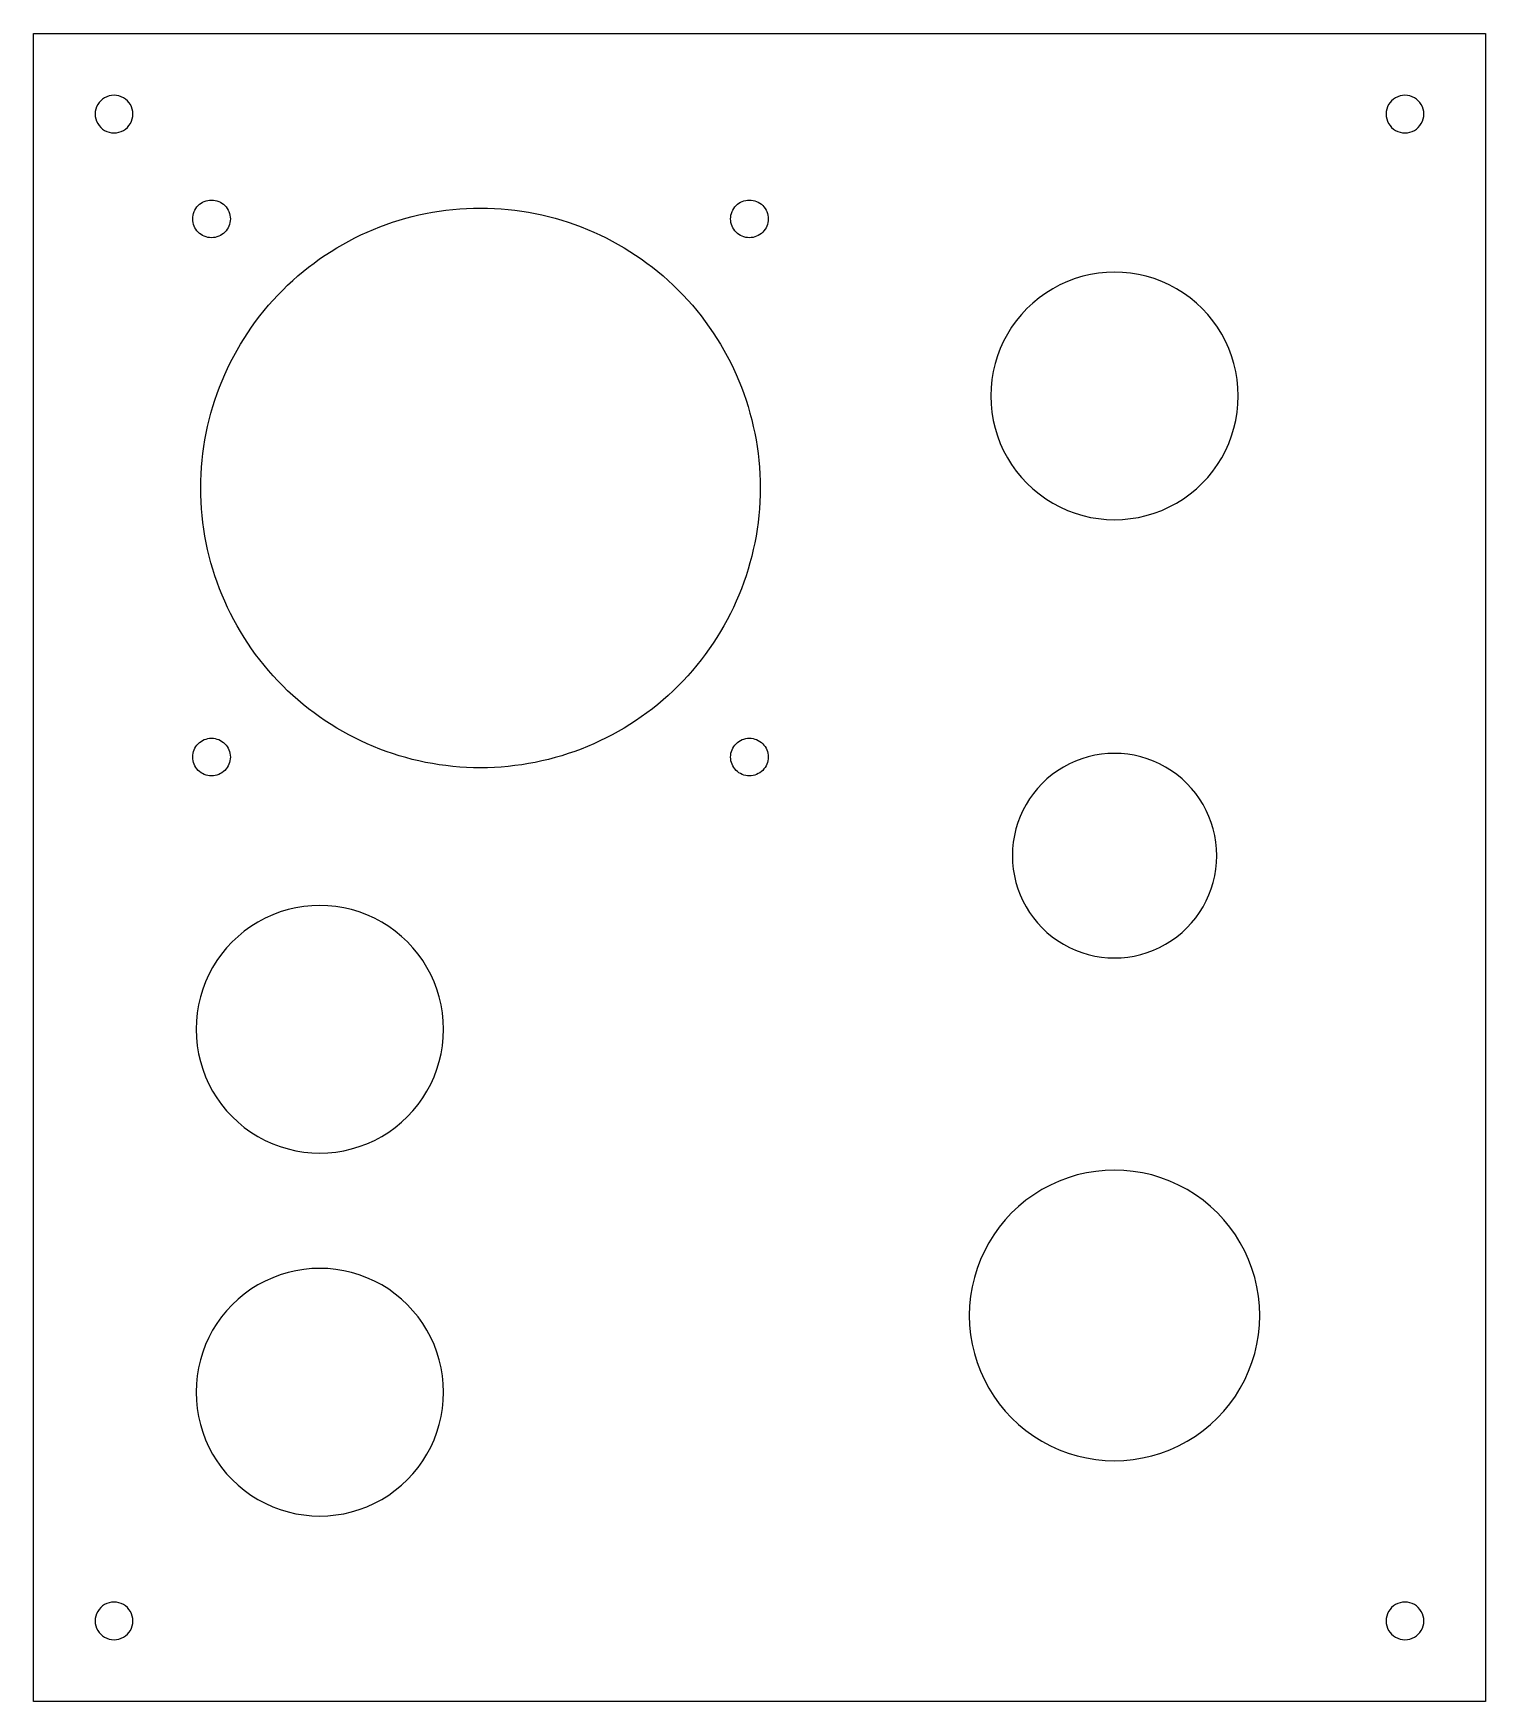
# Model space of a CAD drawing. Extents: x 19 to 154, y 138 to 293.
import ezdxf

# ---------------------------------------------------------------- set-up
doc = ezdxf.new("R2010")
doc.units = 0
doc.layers.add('Layer_1', color=7, linetype='CONTINUOUS')

msp = doc.modelspace()

# ---------------------------------------------------------------- linework, layer by layer
at = {"layer": 'Layer_1', "color": 7}
for p, q in [((19.273062, 292.572969), (154.27306, 292.572969)), ((19.273062, 137.57297), (19.273062, 292.572969)), ((154.27306, 292.572969), (154.27306, 137.57297)), ((26.773505, 283.323557), (26.773505, 283.323557)), ((146.77262, 283.323557), (146.77262, 283.323557)), ((37.585121, 275.33761), (37.585121, 275.33761)), ((87.585594, 275.33761), (87.585594, 275.33761)), ((131.27742, 258.888079), (131.27742, 258.888079)), ((86.835361, 250.337563), (86.835361, 250.337563)), ((37.585121, 225.337532), (37.585121, 225.337532)), ((87.585594, 225.337532), (87.585594, 225.337532)), ((129.27742, 216.171955), (129.27742, 216.171955)), ((57.401313, 200.042103), (57.401313, 200.042103)), ((133.27742, 173.45583), (133.27742, 173.45583)), ((57.401313, 166.32307), (57.401313, 166.32307)), ((26.773505, 143.32194), (26.773505, 143.32194)), ((146.77262, 143.32194), (146.77262, 143.32194)), ((154.27306, 137.57297), (19.273062, 137.57297))]:
    msp.add_line(p, q, dxfattribs=at)
for points in [[(26.773325, 286.822537), (26.146995, 286.825537), (25.567535, 286.491017), (25.253895, 285.948887)], [(28.292745, 285.948887), (27.979105, 286.491017), (27.399645, 286.824207), (26.773325, 286.822537)], [(146.77315, 286.822537), (146.14683, 286.825537), (145.56737, 286.491017), (145.25373, 285.948887)], [(148.2926, 285.948887), (147.97894, 286.491017), (147.39948, 286.824207), (146.77315, 286.822537)], [(25.253895, 285.948887), (24.940265, 285.406757), (24.940265, 284.738337), (25.253895, 284.196177)], [(28.292745, 284.196177), (28.606405, 284.738337), (28.606405, 285.406757), (28.292745, 285.948887)], [(145.25373, 285.948887), (144.94009, 285.406757), (144.94009, 284.738337), (145.25373, 284.196177)], [(148.2926, 284.196177), (148.60624, 284.738337), (148.60624, 285.406757), (148.2926, 285.948887)], [(25.253895, 284.196177), (25.567535, 283.654047), (26.146995, 283.320887), (26.773325, 283.322557)], [(26.773325, 283.322557), (27.399645, 283.319557), (27.979105, 283.654047), (28.292745, 284.196177)], [(145.25373, 284.196177), (145.56737, 283.654047), (146.14683, 283.320887), (146.77315, 283.322557)], [(146.77315, 283.322557), (147.39948, 283.319557), (147.97894, 283.654047), (148.2926, 284.196177)], [(34.085121, 275.33761), (34.085121, 275.801739), (34.269495, 276.246858), (34.597684, 276.575047)], [(34.597684, 276.575047), (34.925873, 276.903236), (35.370992, 277.08761), (35.835121, 277.08761)], [(35.835121, 277.08761), (36.29925, 277.08761), (36.744369, 276.903236), (37.072558, 276.575047)], [(37.072558, 276.575047), (37.400747, 276.246858), (37.585121, 275.801739), (37.585121, 275.33761)], [(42.450585, 268.722339), (47.326531, 273.598285), (53.939732, 276.337563), (60.835361, 276.337563)], [(60.835361, 276.337563), (67.73099, 276.337563), (74.344191, 273.598285), (79.220137, 268.722339)], [(84.085594, 275.33761), (84.085594, 275.801739), (84.269968, 276.246858), (84.598157, 276.575047)], [(84.598157, 276.575047), (84.926346, 276.903236), (85.371465, 277.08761), (85.835594, 277.08761)], [(85.835594, 277.08761), (86.299723, 277.08761), (86.744842, 276.903236), (87.073031, 276.575047)], [(87.073031, 276.575047), (87.40122, 276.246858), (87.585594, 275.801739), (87.585594, 275.33761)], [(34.597684, 274.100173), (34.269495, 274.428362), (34.085121, 274.873481), (34.085121, 275.33761)], [(37.585121, 275.33761), (37.585121, 274.873481), (37.400747, 274.428362), (37.072558, 274.100173)], [(84.598157, 274.100173), (84.269968, 274.428362), (84.085594, 274.873481), (84.085594, 275.33761)], [(87.585594, 275.33761), (87.585594, 274.873481), (87.40122, 274.428362), (87.073031, 274.100173)], [(35.835121, 273.58761), (35.370992, 273.58761), (34.925873, 273.771984), (34.597684, 274.100173)], [(37.072558, 274.100173), (36.744369, 273.771984), (36.29925, 273.58761), (35.835121, 273.58761)], [(85.835594, 273.58761), (85.371465, 273.58761), (84.926346, 273.771984), (84.598157, 274.100173)], [(87.073031, 274.100173), (86.744842, 273.771984), (86.299723, 273.58761), (85.835594, 273.58761)], [(125.52742, 268.847371), (121.969308, 270.901648), (117.585532, 270.901648), (114.02742, 268.847371)], [(34.835361, 250.337563), (34.835361, 257.233192), (37.574639, 263.846393), (42.450585, 268.722339)], [(79.220137, 268.722339), (84.096083, 263.846393), (86.835361, 257.233192), (86.835361, 250.337563)], [(114.02742, 268.847371), (110.469308, 266.793094), (108.27742, 262.996633), (108.27742, 258.888079)], [(131.27742, 258.888079), (131.27742, 262.996633), (129.085532, 266.793094), (125.52742, 268.847371)], [(108.27742, 258.888079), (108.27742, 254.779525), (110.469308, 250.983064), (114.02742, 248.928787)], [(125.52742, 248.928787), (129.085532, 250.983064), (131.27742, 254.779525), (131.27742, 258.888079)], [(42.450585, 231.952787), (37.574639, 236.828733), (34.835361, 243.441934), (34.835361, 250.337563)], [(86.835361, 250.337563), (86.835361, 243.441934), (84.096083, 236.828733), (79.220137, 231.952787)], [(114.02742, 248.928787), (117.585532, 246.87451), (121.969308, 246.87451), (125.52742, 248.928787)], [(60.835361, 224.337563), (53.939732, 224.337563), (47.326531, 227.076841), (42.450585, 231.952787)], [(79.220137, 231.952787), (74.344191, 227.076841), (67.73099, 224.337563), (60.835361, 224.337563)], [(34.085121, 225.337532), (34.085121, 225.801661), (34.269495, 226.24678), (34.597684, 226.574969)], [(34.597684, 226.574969), (34.925873, 226.903158), (35.370992, 227.087532), (35.835121, 227.087532)], [(35.835121, 227.087532), (36.29925, 227.087532), (36.744369, 226.903158), (37.072558, 226.574969)], [(37.072558, 226.574969), (37.400747, 226.24678), (37.585121, 225.801661), (37.585121, 225.337532)], [(84.085594, 225.337532), (84.085594, 225.801661), (84.269968, 226.24678), (84.598157, 226.574969)], [(84.598157, 226.574969), (84.926346, 226.903158), (85.371465, 227.087532), (85.835594, 227.087532)], [(85.835594, 227.087532), (86.299723, 227.087532), (86.744842, 226.903158), (87.073031, 226.574969)], [(87.073031, 226.574969), (87.40122, 226.24678), (87.585594, 225.801661), (87.585594, 225.337532)], [(34.597684, 224.100095), (34.269495, 224.428284), (34.085121, 224.873403), (34.085121, 225.337532)], [(37.585121, 225.337532), (37.585121, 224.873403), (37.400747, 224.428284), (37.072558, 224.100095)], [(84.598157, 224.100095), (84.269968, 224.428284), (84.085594, 224.873403), (84.085594, 225.337532)], [(87.585594, 225.337532), (87.585594, 224.873403), (87.40122, 224.428284), (87.073031, 224.100095)], [(124.528473, 224.402236), (121.588628, 226.100058), (117.966212, 226.100058), (115.026367, 224.402236)], [(35.835121, 223.587532), (35.370992, 223.587532), (34.925873, 223.771906), (34.597684, 224.100095)], [(37.072558, 224.100095), (36.744369, 223.771906), (36.29925, 223.587532), (35.835121, 223.587532)], [(85.835594, 223.587532), (85.371465, 223.587532), (84.926346, 223.771906), (84.598157, 224.100095)], [(87.073031, 224.100095), (86.744842, 223.771906), (86.299723, 223.587532), (85.835594, 223.587532)], [(115.026367, 224.402236), (112.086521, 222.704414), (110.276117, 219.566847), (110.27742, 216.171955)], [(129.27742, 216.171955), (129.278723, 219.566847), (127.468319, 222.704414), (124.528473, 224.402236)], [(110.27742, 216.171955), (110.276117, 212.777063), (112.086521, 209.639496), (115.026367, 207.941674)], [(124.528473, 207.941674), (127.468319, 209.639496), (129.278723, 212.777063), (129.27742, 216.171955)], [(51.652698, 210.005392), (48.093882, 212.060736), (43.708744, 212.060736), (40.149928, 210.005392)], [(40.149928, 210.005392), (36.591112, 207.950049), (34.399599, 204.1518), (34.401313, 200.042103)], [(57.401313, 200.042103), (57.403027, 204.1518), (55.211514, 207.950049), (51.652698, 210.005392)], [(115.026367, 207.941674), (117.966212, 206.243852), (121.588628, 206.243852), (124.528473, 207.941674)], [(34.401313, 200.042103), (34.399599, 195.932406), (36.591112, 192.134157), (40.149928, 190.078814)], [(51.652698, 190.078814), (55.211514, 192.134157), (57.403027, 195.932406), (57.401313, 200.042103)], [(40.149928, 190.078814), (43.708744, 188.02347), (48.093882, 188.02347), (51.652698, 190.078814)], [(126.52742, 185.147173), (122.350505, 187.558716), (117.204335, 187.558716), (113.02742, 185.147173)], [(113.02742, 185.147173), (108.850505, 182.73563), (106.27742, 178.278915), (106.27742, 173.45583)], [(133.27742, 173.45583), (133.27742, 178.278915), (130.704335, 182.73563), (126.52742, 185.147173)], [(51.652698, 176.286359), (48.093882, 178.341703), (43.708744, 178.341703), (40.149928, 176.286359)], [(40.149928, 176.286359), (36.591112, 174.231016), (34.399599, 170.432767), (34.401313, 166.32307)], [(57.401313, 166.32307), (57.403027, 170.432767), (55.211514, 174.231016), (51.652698, 176.286359)], [(106.27742, 173.45583), (106.27742, 168.632745), (108.850505, 164.17603), (113.02742, 161.764487)], [(126.52742, 161.764487), (130.704335, 164.17603), (133.27742, 168.632745), (133.27742, 173.45583)], [(34.401313, 166.32307), (34.399599, 162.213373), (36.591112, 158.415124), (40.149928, 156.359781)], [(51.652698, 156.359781), (55.211514, 158.415124), (57.403027, 162.213373), (57.401313, 166.32307)], [(113.02742, 161.764487), (117.204335, 159.352944), (122.350505, 159.352944), (126.52742, 161.764487)], [(40.149928, 156.359781), (43.708744, 154.304437), (48.093882, 154.304437), (51.652698, 156.359781)], [(25.253895, 145.94904), (24.940265, 145.40691), (24.940265, 144.73849), (25.253895, 144.19636)], [(26.773325, 146.82269), (26.146995, 146.82569), (25.567535, 146.4912), (25.253895, 145.94904)], [(28.292745, 145.94904), (27.979105, 146.4912), (27.399645, 146.82436), (26.773325, 146.82269)], [(28.292745, 144.19636), (28.606405, 144.73849), (28.606405, 145.40691), (28.292745, 145.94904)], [(145.25373, 145.94904), (144.94009, 145.40691), (144.94009, 144.73849), (145.25373, 144.19636)], [(146.77315, 146.82269), (146.14683, 146.82569), (145.56737, 146.4912), (145.25373, 145.94904)], [(148.2926, 145.94904), (147.97894, 146.4912), (147.39948, 146.82436), (146.77315, 146.82269)], [(148.2926, 144.19636), (148.60624, 144.73849), (148.60624, 145.40691), (148.2926, 145.94904)], [(25.253895, 144.19636), (25.567535, 143.65423), (26.146995, 143.32104), (26.773325, 143.3227)], [(26.773325, 143.3227), (27.399645, 143.3197), (27.979105, 143.65423), (28.292745, 144.19636)], [(145.25373, 144.19636), (145.56737, 143.65423), (146.14683, 143.32104), (146.77315, 143.3227)], [(146.77315, 143.3227), (147.39948, 143.3197), (147.97894, 143.65423), (148.2926, 144.19636)]]:
    msp.add_open_spline(points, degree=3, dxfattribs=at)

doc.saveas('drawing.dxf')
